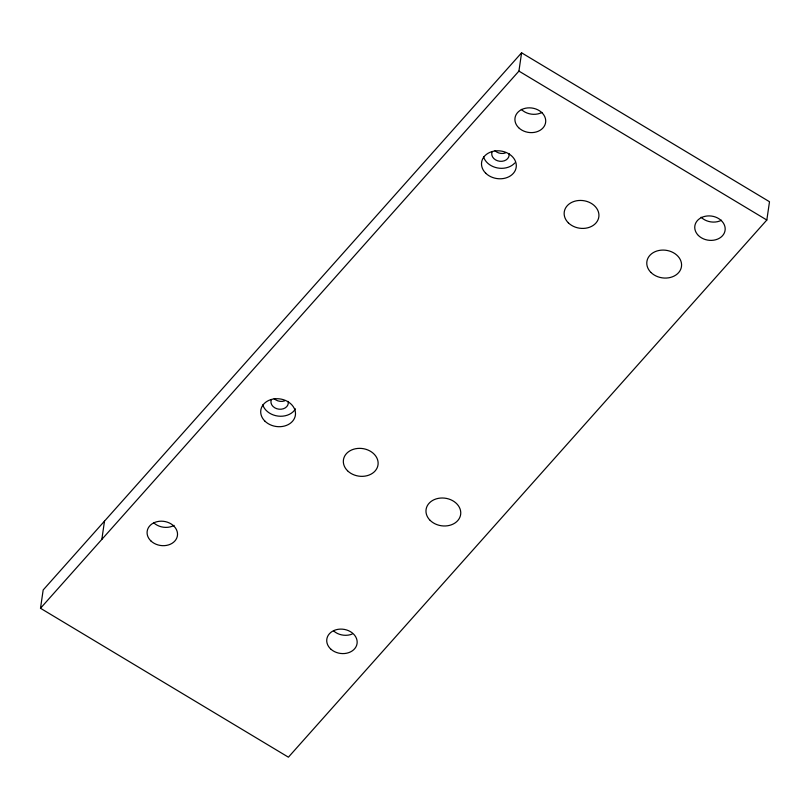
<?xml version="1.0" encoding="UTF-8"?>
<svg xmlns="http://www.w3.org/2000/svg" width="810" height="810" viewBox="0 0 810 810"><rect width="100%" height="100%" fill="white"/><g stroke="black" fill="none" stroke-linecap="round" stroke-linejoin="round"><path stroke-width="1.21" d="M40.5 608.269L43.173 589.974L521.589 52.812L769.5 201.731L766.827 220.026L288.411 757.188L40.5 608.269L518.926 71.098L521.589 52.812M101.837 539.399L104.5 521.113M518.926 71.098L766.827 220.026M721.507 220.249A15.289 12.18 8.3 0 1 701.085 217.212M541.971 112.458A15.461 12.312 8.3 0 1 521.306 109.38M174.099 525.406A15.289 12.18 8.3 0 1 153.627 522.703M352.188 634.058A15.289 12.18 8.3 0 1 333.811 631.111M284.533 400.909A8.738 6.956 8.3 0 1 274.165 398.621M505.349 152.989A8.738 6.956 8.3 0 1 494.971 150.701M288.168 401.416A8.738 6.956 8.3 0 1 278.964 409.192A8.738 6.956 8.3 0 1 271.411 399.512M508.984 153.495A8.738 6.956 8.3 0 1 499.77 161.271A8.738 6.956 8.3 0 1 492.217 151.591M295.478 408.847A17.466 13.912 8.3 0 1 278.113 416.097A17.466 13.912 8.3 0 1 262.764 404.848M514.806 162.972A17.466 13.912 8.3 0 1 497.421 167.933A17.466 13.912 8.3 0 1 483.58 156.927M518.633 127.676A15.461 12.312 8.3 0 0 544.857 125.084A15.461 12.312 8.3 0 0 527.462 107.932A15.461 12.312 8.3 0 0 518.633 127.676M698.412 235.507A15.289 12.18 8.3 0 0 724.332 232.946A15.289 12.18 8.3 0 0 707.14 215.986A15.289 12.18 8.3 0 0 698.412 235.507M150.954 540.989A15.289 12.18 8.3 0 0 176.772 538.012A15.289 12.18 8.3 0 0 159.175 521.306A15.289 12.18 8.3 0 0 150.954 540.989M331.138 649.397A15.289 12.18 8.3 0 0 356.643 645.317A15.289 12.18 8.3 0 0 338.043 629.329A15.289 12.18 8.3 0 0 331.138 649.397M485.706 173.198A17.466 13.912 8.3 0 0 515.332 170.272A17.466 13.912 8.3 0 0 495.679 150.893A17.466 13.912 8.3 0 0 485.706 173.198M568.347 222.841A17.466 13.912 8.3 0 0 597.962 219.915A17.466 13.912 8.3 0 0 578.32 200.536A17.466 13.912 8.3 0 0 568.347 222.841M650.977 272.484A17.466 13.912 8.3 0 0 680.602 269.558A17.466 13.912 8.3 0 0 660.95 250.179A17.466 13.912 8.3 0 0 650.977 272.484M264.9 421.119A17.466 13.912 8.3 0 0 294.516 418.203A17.466 13.912 8.3 0 0 274.873 398.814A17.466 13.912 8.3 0 0 264.9 421.119M347.531 470.762A17.466 13.912 8.3 0 0 377.156 467.836A17.466 13.912 8.3 0 0 357.504 448.457A17.466 13.912 8.3 0 0 347.531 470.762M430.171 520.405A17.466 13.912 8.3 0 0 459.786 517.479A17.466 13.912 8.3 0 0 440.144 498.099A17.466 13.912 8.3 0 0 430.171 520.405"/></g></svg>
